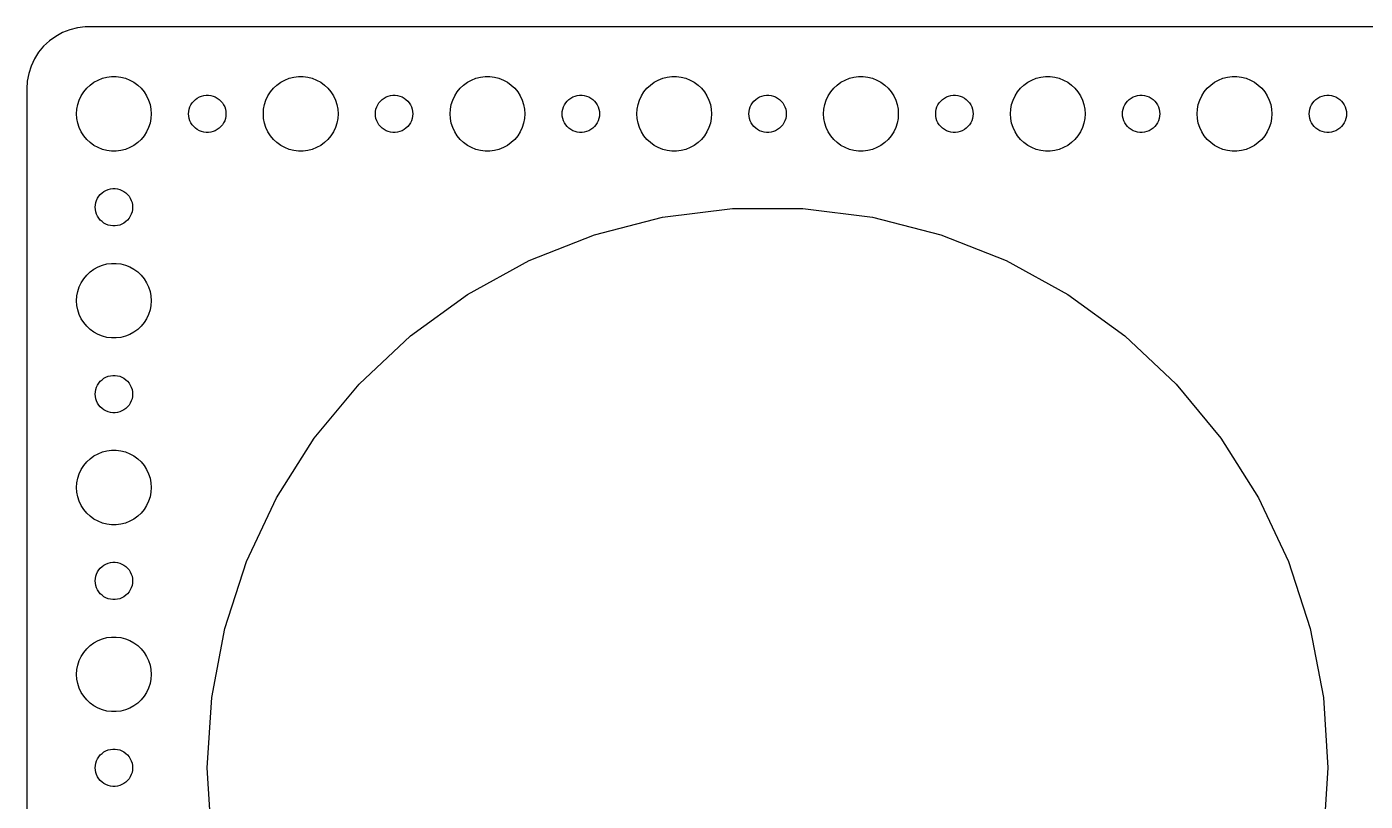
# Model space of a CAD drawing. Header units: metres. Extents: x -202 to 202, y -59 to 59.
# Drawn here: x -202 to -94.5, y -2.7 to 59.5 of the extents above; entities that cross this region are included whole.
import ezdxf

# ---------------------------------------------------------------- set-up
doc = ezdxf.new("R2010")
doc.units = ezdxf.units.M

msp = doc.modelspace()

# ---------------------------------------------------------------- linework, layer by layer
for p, q in [((-198.545, 59.2553), (-199.129, 59.0241)), ((-197.937, 59.4114), (-198.545, 59.2553)), ((-197.314, 59.4901), (-197.937, 59.4114)), ((197.314, 59.4901), (-197.314, 59.4901)), ((-200.187, 58.3526), (-200.645, 57.9227)), ((-199.679, 58.7216), (-200.187, 58.3526)), ((-199.129, 59.0241), (-199.679, 58.7216)), ((-201.045, 57.4389), (-201.382, 56.9088)), ((-200.645, 57.9227), (-201.045, 57.4389)), ((-201.649, 56.3406), (-201.843, 55.7434)), ((-201.382, 56.9088), (-201.649, 56.3406)), ((-201.961, 55.1267), (-202, 54.5)), ((-201.843, 55.7434), (-201.961, 55.1267)), ((-196.912, 54.8115), (-196.607, 55.033)), ((-196.607, 55.033), (-196.277, 55.2145)), ((-196.277, 55.2145), (-195.927, 55.3532)), ((-195.927, 55.3532), (-195.562, 55.4469)), ((-195.562, 55.4469), (-195.188, 55.4941)), ((-195.188, 55.4941), (-194.812, 55.4941)), ((-194.812, 55.4941), (-194.438, 55.4469)), ((-194.438, 55.4469), (-194.073, 55.3532)), ((-194.073, 55.3532), (-193.723, 55.2145)), ((-193.723, 55.2145), (-193.393, 55.033)), ((-193.393, 55.033), (-193.088, 54.8115)), ((-181.912, 54.8115), (-181.607, 55.033)), ((-181.607, 55.033), (-181.277, 55.2145)), ((-181.277, 55.2145), (-180.927, 55.3532)), ((-180.927, 55.3532), (-180.562, 55.4469)), ((-180.562, 55.4469), (-180.188, 55.4941)), ((-180.188, 55.4941), (-179.812, 55.4941)), ((-179.812, 55.4941), (-179.438, 55.4469)), ((-179.438, 55.4469), (-179.073, 55.3532)), ((-179.073, 55.3532), (-178.723, 55.2145)), ((-178.723, 55.2145), (-178.393, 55.033)), ((-178.393, 55.033), (-178.088, 54.8115)), ((-166.912, 54.8115), (-166.607, 55.033)), ((-166.607, 55.033), (-166.277, 55.2145)), ((-166.277, 55.2145), (-165.927, 55.3532)), ((-165.927, 55.3532), (-165.562, 55.4469)), ((-165.562, 55.4469), (-165.188, 55.4941)), ((-165.188, 55.4941), (-164.812, 55.4941)), ((-164.812, 55.4941), (-164.438, 55.4469)), ((-164.438, 55.4469), (-164.073, 55.3532)), ((-164.073, 55.3532), (-163.723, 55.2145)), ((-163.723, 55.2145), (-163.393, 55.033)), ((-163.393, 55.033), (-163.088, 54.8115)), ((-151.912, 54.8115), (-151.607, 55.033)), ((-151.607, 55.033), (-151.277, 55.2145)), ((-151.277, 55.2145), (-150.927, 55.3532)), ((-150.927, 55.3532), (-150.562, 55.4469)), ((-150.562, 55.4469), (-150.188, 55.4941)), ((-150.188, 55.4941), (-149.812, 55.4941)), ((-149.812, 55.4941), (-149.438, 55.4469)), ((-149.438, 55.4469), (-149.073, 55.3532)), ((-149.073, 55.3532), (-148.723, 55.2145)), ((-148.723, 55.2145), (-148.393, 55.033)), ((-148.393, 55.033), (-148.088, 54.8115)), ((-136.912, 54.8115), (-136.607, 55.033)), ((-136.607, 55.033), (-136.277, 55.2145)), ((-136.277, 55.2145), (-135.927, 55.3532)), ((-135.927, 55.3532), (-135.562, 55.4469)), ((-135.562, 55.4469), (-135.188, 55.4941)), ((-135.188, 55.4941), (-134.812, 55.4941)), ((-134.812, 55.4941), (-134.438, 55.4469)), ((-134.438, 55.4469), (-134.073, 55.3532)), ((-134.073, 55.3532), (-133.723, 55.2145)), ((-133.723, 55.2145), (-133.393, 55.033)), ((-133.393, 55.033), (-133.088, 54.8115)), ((-121.912, 54.8115), (-121.607, 55.033)), ((-121.607, 55.033), (-121.277, 55.2145)), ((-121.277, 55.2145), (-120.927, 55.3532)), ((-120.927, 55.3532), (-120.562, 55.4469)), ((-120.562, 55.4469), (-120.188, 55.4941)), ((-120.188, 55.4941), (-119.812, 55.4941)), ((-119.812, 55.4941), (-119.438, 55.4469)), ((-119.438, 55.4469), (-119.073, 55.3532)), ((-119.073, 55.3532), (-118.723, 55.2145)), ((-118.723, 55.2145), (-118.393, 55.033)), ((-118.393, 55.033), (-118.088, 54.8115)), ((-106.912, 54.8115), (-106.607, 55.033)), ((-106.607, 55.033), (-106.277, 55.2145)), ((-106.277, 55.2145), (-105.927, 55.3532)), ((-105.927, 55.3532), (-105.562, 55.4469)), ((-105.562, 55.4469), (-105.188, 55.4941)), ((-105.188, 55.4941), (-104.812, 55.4941)), ((-104.812, 55.4941), (-104.438, 55.4469)), ((-104.438, 55.4469), (-104.073, 55.3532)), ((-104.073, 55.3532), (-103.723, 55.2145)), ((-103.723, 55.2145), (-103.393, 55.033)), ((-103.393, 55.033), (-103.088, 54.8115)), ((-202, 54.5), (-202, -54.5)), ((-197.789, 53.6044), (-197.629, 53.9453)), ((-197.629, 53.9453), (-197.427, 54.2634)), ((-197.427, 54.2634), (-197.187, 54.5536)), ((-197.187, 54.5536), (-196.912, 54.8115)), ((-193.088, 54.8115), (-192.813, 54.5536)), ((-192.813, 54.5536), (-192.573, 54.2634)), ((-192.573, 54.2634), (-192.371, 53.9453)), ((-192.371, 53.9453), (-192.211, 53.6044)), ((-188.456, 53.6558), (-188.304, 53.7665)), ((-188.304, 53.7665), (-188.139, 53.8572)), ((-188.139, 53.8572), (-187.964, 53.9266)), ((-187.964, 53.9266), (-187.781, 53.9734)), ((-187.781, 53.9734), (-187.594, 53.997)), ((-187.594, 53.997), (-187.406, 53.997)), ((-187.406, 53.997), (-187.219, 53.9734)), ((-187.219, 53.9734), (-187.036, 53.9266)), ((-187.036, 53.9266), (-186.861, 53.8572)), ((-186.861, 53.8572), (-186.696, 53.7665)), ((-186.696, 53.7665), (-186.544, 53.6558)), ((-182.789, 53.6044), (-182.629, 53.9453)), ((-182.629, 53.9453), (-182.427, 54.2634)), ((-182.427, 54.2634), (-182.187, 54.5536)), ((-182.187, 54.5536), (-181.912, 54.8115)), ((-178.088, 54.8115), (-177.813, 54.5536)), ((-177.813, 54.5536), (-177.573, 54.2634)), ((-177.573, 54.2634), (-177.371, 53.9453)), ((-177.371, 53.9453), (-177.211, 53.6044)), ((-173.456, 53.6558), (-173.304, 53.7665)), ((-173.304, 53.7665), (-173.139, 53.8572)), ((-173.139, 53.8572), (-172.964, 53.9266)), ((-172.964, 53.9266), (-172.781, 53.9734)), ((-172.781, 53.9734), (-172.594, 53.997)), ((-172.594, 53.997), (-172.406, 53.997)), ((-172.406, 53.997), (-172.219, 53.9734)), ((-172.219, 53.9734), (-172.036, 53.9266)), ((-172.036, 53.9266), (-171.861, 53.8572)), ((-171.861, 53.8572), (-171.696, 53.7665)), ((-171.696, 53.7665), (-171.544, 53.6558)), ((-167.789, 53.6044), (-167.629, 53.9453)), ((-167.629, 53.9453), (-167.427, 54.2634)), ((-167.427, 54.2634), (-167.187, 54.5536)), ((-167.187, 54.5536), (-166.912, 54.8115)), ((-163.088, 54.8115), (-162.813, 54.5536)), ((-162.813, 54.5536), (-162.573, 54.2634)), ((-162.573, 54.2634), (-162.371, 53.9453)), ((-162.371, 53.9453), (-162.211, 53.6044)), ((-158.456, 53.6558), (-158.304, 53.7665)), ((-158.304, 53.7665), (-158.139, 53.8572)), ((-158.139, 53.8572), (-157.964, 53.9266)), ((-157.964, 53.9266), (-157.781, 53.9734)), ((-157.781, 53.9734), (-157.594, 53.997)), ((-157.594, 53.997), (-157.406, 53.997)), ((-157.406, 53.997), (-157.219, 53.9734)), ((-157.219, 53.9734), (-157.036, 53.9266)), ((-157.036, 53.9266), (-156.861, 53.8572)), ((-156.861, 53.8572), (-156.696, 53.7665)), ((-156.696, 53.7665), (-156.544, 53.6558)), ((-152.789, 53.6044), (-152.629, 53.9453)), ((-152.629, 53.9453), (-152.427, 54.2634)), ((-152.427, 54.2634), (-152.187, 54.5536)), ((-152.187, 54.5536), (-151.912, 54.8115)), ((-148.088, 54.8115), (-147.813, 54.5536)), ((-147.813, 54.5536), (-147.573, 54.2634)), ((-147.573, 54.2634), (-147.371, 53.9453)), ((-147.371, 53.9453), (-147.211, 53.6044)), ((-143.456, 53.6558), (-143.304, 53.7665)), ((-143.304, 53.7665), (-143.139, 53.8572)), ((-143.139, 53.8572), (-142.964, 53.9266)), ((-142.964, 53.9266), (-142.781, 53.9734)), ((-142.781, 53.9734), (-142.594, 53.997)), ((-142.594, 53.997), (-142.406, 53.997)), ((-142.406, 53.997), (-142.219, 53.9734)), ((-142.219, 53.9734), (-142.036, 53.9266)), ((-142.036, 53.9266), (-141.861, 53.8572)), ((-141.861, 53.8572), (-141.696, 53.7665)), ((-141.696, 53.7665), (-141.544, 53.6558)), ((-137.789, 53.6044), (-137.629, 53.9453)), ((-137.629, 53.9453), (-137.427, 54.2634)), ((-137.427, 54.2634), (-137.187, 54.5536)), ((-137.187, 54.5536), (-136.912, 54.8115)), ((-133.088, 54.8115), (-132.813, 54.5536)), ((-132.813, 54.5536), (-132.573, 54.2634)), ((-132.573, 54.2634), (-132.371, 53.9453)), ((-132.371, 53.9453), (-132.211, 53.6044)), ((-128.456, 53.6558), (-128.304, 53.7665)), ((-128.304, 53.7665), (-128.139, 53.8572)), ((-128.139, 53.8572), (-127.964, 53.9266)), ((-127.964, 53.9266), (-127.781, 53.9734)), ((-127.781, 53.9734), (-127.594, 53.997)), ((-127.594, 53.997), (-127.406, 53.997)), ((-127.406, 53.997), (-127.219, 53.9734)), ((-127.219, 53.9734), (-127.036, 53.9266)), ((-127.036, 53.9266), (-126.861, 53.8572)), ((-126.861, 53.8572), (-126.696, 53.7665)), ((-126.696, 53.7665), (-126.544, 53.6558)), ((-122.789, 53.6044), (-122.629, 53.9453)), ((-122.629, 53.9453), (-122.427, 54.2634)), ((-122.427, 54.2634), (-122.187, 54.5536)), ((-122.187, 54.5536), (-121.912, 54.8115)), ((-118.088, 54.8115), (-117.813, 54.5536)), ((-117.813, 54.5536), (-117.573, 54.2634)), ((-117.573, 54.2634), (-117.371, 53.9453)), ((-117.371, 53.9453), (-117.211, 53.6044)), ((-113.456, 53.6558), (-113.304, 53.7665)), ((-113.304, 53.7665), (-113.139, 53.8572)), ((-113.139, 53.8572), (-112.964, 53.9266)), ((-112.964, 53.9266), (-112.781, 53.9734)), ((-112.781, 53.9734), (-112.594, 53.997)), ((-112.594, 53.997), (-112.406, 53.997)), ((-112.406, 53.997), (-112.219, 53.9734)), ((-112.219, 53.9734), (-112.036, 53.9266)), ((-112.036, 53.9266), (-111.861, 53.8572)), ((-111.861, 53.8572), (-111.696, 53.7665)), ((-111.696, 53.7665), (-111.544, 53.6558)), ((-107.789, 53.6044), (-107.629, 53.9453)), ((-107.629, 53.9453), (-107.427, 54.2634)), ((-107.427, 54.2634), (-107.187, 54.5536)), ((-107.187, 54.5536), (-106.912, 54.8115)), ((-103.088, 54.8115), (-102.813, 54.5536)), ((-102.813, 54.5536), (-102.573, 54.2634)), ((-102.573, 54.2634), (-102.371, 53.9453)), ((-102.371, 53.9453), (-102.211, 53.6044)), ((-98.4561, 53.6558), (-98.3037, 53.7665)), ((-98.3037, 53.7665), (-98.1387, 53.8572)), ((-98.1387, 53.8572), (-97.9635, 53.9266)), ((-97.9635, 53.9266), (-97.7811, 53.9734)), ((-97.7811, 53.9734), (-97.5942, 53.997)), ((-97.5942, 53.997), (-97.4058, 53.997)), ((-97.4058, 53.997), (-97.2189, 53.9734)), ((-97.2189, 53.9734), (-97.0365, 53.9266)), ((-97.0365, 53.9266), (-96.8613, 53.8572)), ((-96.8613, 53.8572), (-96.6963, 53.7665)), ((-96.6963, 53.7665), (-96.5439, 53.6558)), ((-198, 52.5), (-197.976, 52.876)), ((-197.976, 52.876), (-197.906, 53.2461)), ((-197.906, 53.2461), (-197.789, 53.6044)), ((-192.211, 53.6044), (-192.094, 53.2461)), ((-192.094, 53.2461), (-192.024, 52.876)), ((-192.024, 52.876), (-192, 52.5)), ((-189, 52.5), (-188.988, 52.688)), ((-188.988, 52.688), (-188.953, 52.873)), ((-188.953, 52.873), (-188.895, 53.0522)), ((-188.895, 53.0522), (-188.814, 53.2226)), ((-188.814, 53.2226), (-188.714, 53.3817)), ((-188.714, 53.3817), (-188.593, 53.5268)), ((-188.593, 53.5268), (-188.456, 53.6558)), ((-186.544, 53.6558), (-186.407, 53.5268)), ((-186.407, 53.5268), (-186.286, 53.3817)), ((-186.286, 53.3817), (-186.186, 53.2226)), ((-186.186, 53.2226), (-186.105, 53.0522)), ((-186.105, 53.0522), (-186.047, 52.873)), ((-186.047, 52.873), (-186.012, 52.688)), ((-186.012, 52.688), (-186, 52.5)), ((-183, 52.5), (-182.976, 52.876)), ((-182.976, 52.876), (-182.906, 53.2461)), ((-182.906, 53.2461), (-182.789, 53.6044)), ((-177.211, 53.6044), (-177.094, 53.2461)), ((-177.094, 53.2461), (-177.024, 52.876)), ((-177.024, 52.876), (-177, 52.5)), ((-174, 52.5), (-173.988, 52.688)), ((-173.988, 52.688), (-173.953, 52.873)), ((-173.953, 52.873), (-173.895, 53.0522)), ((-173.895, 53.0522), (-173.814, 53.2226)), ((-173.814, 53.2226), (-173.714, 53.3817)), ((-173.714, 53.3817), (-173.593, 53.5268)), ((-173.593, 53.5268), (-173.456, 53.6558)), ((-171.544, 53.6558), (-171.407, 53.5268)), ((-171.407, 53.5268), (-171.286, 53.3817)), ((-171.286, 53.3817), (-171.186, 53.2226)), ((-171.186, 53.2226), (-171.105, 53.0522)), ((-171.105, 53.0522), (-171.047, 52.873)), ((-171.047, 52.873), (-171.012, 52.688)), ((-171.012, 52.688), (-171, 52.5)), ((-168, 52.5), (-167.976, 52.876)), ((-167.976, 52.876), (-167.906, 53.2461)), ((-167.906, 53.2461), (-167.789, 53.6044)), ((-162.211, 53.6044), (-162.094, 53.2461)), ((-162.094, 53.2461), (-162.024, 52.876)), ((-162.024, 52.876), (-162, 52.5)), ((-159, 52.5), (-158.988, 52.688)), ((-158.988, 52.688), (-158.953, 52.873)), ((-158.953, 52.873), (-158.895, 53.0522)), ((-158.895, 53.0522), (-158.814, 53.2226)), ((-158.814, 53.2226), (-158.714, 53.3817)), ((-158.714, 53.3817), (-158.593, 53.5268)), ((-158.593, 53.5268), (-158.456, 53.6558)), ((-156.544, 53.6558), (-156.407, 53.5268)), ((-156.407, 53.5268), (-156.286, 53.3817)), ((-156.286, 53.3817), (-156.186, 53.2226)), ((-156.186, 53.2226), (-156.105, 53.0522)), ((-156.105, 53.0522), (-156.047, 52.873)), ((-156.047, 52.873), (-156.012, 52.688)), ((-156.012, 52.688), (-156, 52.5)), ((-153, 52.5), (-152.976, 52.876)), ((-152.976, 52.876), (-152.906, 53.2461)), ((-152.906, 53.2461), (-152.789, 53.6044)), ((-147.211, 53.6044), (-147.094, 53.2461)), ((-147.094, 53.2461), (-147.024, 52.876)), ((-147.024, 52.876), (-147, 52.5)), ((-144, 52.5), (-143.988, 52.688)), ((-143.988, 52.688), (-143.953, 52.873)), ((-143.953, 52.873), (-143.895, 53.0522)), ((-143.895, 53.0522), (-143.814, 53.2226)), ((-143.814, 53.2226), (-143.714, 53.3817)), ((-143.714, 53.3817), (-143.593, 53.5268)), ((-143.593, 53.5268), (-143.456, 53.6558)), ((-141.544, 53.6558), (-141.407, 53.5268)), ((-141.407, 53.5268), (-141.286, 53.3817)), ((-141.286, 53.3817), (-141.186, 53.2226)), ((-141.186, 53.2226), (-141.105, 53.0522)), ((-141.105, 53.0522), (-141.047, 52.873)), ((-141.047, 52.873), (-141.012, 52.688)), ((-141.012, 52.688), (-141, 52.5)), ((-138, 52.5), (-137.976, 52.876)), ((-137.976, 52.876), (-137.906, 53.2461)), ((-137.906, 53.2461), (-137.789, 53.6044)), ((-132.211, 53.6044), (-132.094, 53.2461)), ((-132.094, 53.2461), (-132.024, 52.876)), ((-132.024, 52.876), (-132, 52.5)), ((-129, 52.5), (-128.988, 52.688)), ((-128.988, 52.688), (-128.953, 52.873)), ((-128.953, 52.873), (-128.895, 53.0522)), ((-128.895, 53.0522), (-128.814, 53.2226)), ((-128.814, 53.2226), (-128.714, 53.3817)), ((-128.714, 53.3817), (-128.593, 53.5268)), ((-128.593, 53.5268), (-128.456, 53.6558)), ((-126.544, 53.6558), (-126.407, 53.5268)), ((-126.407, 53.5268), (-126.286, 53.3817)), ((-126.286, 53.3817), (-126.186, 53.2226)), ((-126.186, 53.2226), (-126.105, 53.0522)), ((-126.105, 53.0522), (-126.047, 52.873)), ((-126.047, 52.873), (-126.012, 52.688)), ((-126.012, 52.688), (-126, 52.5)), ((-123, 52.5), (-122.976, 52.876)), ((-122.976, 52.876), (-122.906, 53.2461)), ((-122.906, 53.2461), (-122.789, 53.6044)), ((-117.211, 53.6044), (-117.094, 53.2461)), ((-117.094, 53.2461), (-117.024, 52.876)), ((-117.024, 52.876), (-117, 52.5)), ((-114, 52.5), (-113.988, 52.688)), ((-113.988, 52.688), (-113.953, 52.873)), ((-113.953, 52.873), (-113.895, 53.0522)), ((-113.895, 53.0522), (-113.814, 53.2226)), ((-113.814, 53.2226), (-113.714, 53.3817)), ((-113.714, 53.3817), (-113.593, 53.5268)), ((-113.593, 53.5268), (-113.456, 53.6558)), ((-111.544, 53.6558), (-111.407, 53.5268)), ((-111.407, 53.5268), (-111.286, 53.3817)), ((-111.286, 53.3817), (-111.186, 53.2226)), ((-111.186, 53.2226), (-111.105, 53.0522)), ((-111.105, 53.0522), (-111.047, 52.873)), ((-111.047, 52.873), (-111.012, 52.688)), ((-111.012, 52.688), (-111, 52.5)), ((-108, 52.5), (-107.976, 52.876)), ((-107.976, 52.876), (-107.906, 53.2461)), ((-107.906, 53.2461), (-107.789, 53.6044)), ((-102.211, 53.6044), (-102.094, 53.2461)), ((-102.094, 53.2461), (-102.024, 52.876)), ((-102.024, 52.876), (-102, 52.5)), ((-99, 52.5), (-98.9882, 52.688)), ((-98.9882, 52.688), (-98.9529, 52.873)), ((-98.9529, 52.873), (-98.8947, 53.0522)), ((-98.8947, 53.0522), (-98.8145, 53.2226)), ((-98.8145, 53.2226), (-98.7135, 53.3817)), ((-98.7135, 53.3817), (-98.5934, 53.5268)), ((-98.5934, 53.5268), (-98.4561, 53.6558)), ((-96.5439, 53.6558), (-96.4065, 53.5268)), ((-96.4065, 53.5268), (-96.2865, 53.3817)), ((-96.2865, 53.3817), (-96.1855, 53.2226)), ((-96.1855, 53.2226), (-96.1053, 53.0522)), ((-96.1053, 53.0522), (-96.0471, 52.873)), ((-96.0471, 52.873), (-96.0118, 52.688)), ((-96.0118, 52.688), (-96, 52.5)), ((-197.976, 52.124), (-198, 52.5)), ((-197.906, 51.7539), (-197.976, 52.124)), ((-197.789, 51.3956), (-197.906, 51.7539)), ((-192.094, 51.7539), (-192.211, 51.3956)), ((-192.024, 52.124), (-192.094, 51.7539)), ((-192, 52.5), (-192.024, 52.124)), ((-188.988, 52.312), (-189, 52.5)), ((-188.953, 52.127), (-188.988, 52.312)), ((-188.895, 51.9478), (-188.953, 52.127)), ((-188.814, 51.7774), (-188.895, 51.9478)), ((-188.714, 51.6183), (-188.814, 51.7774)), ((-188.593, 51.4732), (-188.714, 51.6183)), ((-186.286, 51.6183), (-186.407, 51.4732)), ((-186.186, 51.7774), (-186.286, 51.6183)), ((-186.105, 51.9478), (-186.186, 51.7774)), ((-186.047, 52.127), (-186.105, 51.9478)), ((-186.012, 52.312), (-186.047, 52.127)), ((-186, 52.5), (-186.012, 52.312)), ((-182.976, 52.124), (-183, 52.5)), ((-182.906, 51.7539), (-182.976, 52.124)), ((-182.789, 51.3956), (-182.906, 51.7539)), ((-177.094, 51.7539), (-177.211, 51.3956)), ((-177.024, 52.124), (-177.094, 51.7539)), ((-177, 52.5), (-177.024, 52.124)), ((-173.988, 52.312), (-174, 52.5)), ((-173.953, 52.127), (-173.988, 52.312)), ((-173.895, 51.9478), (-173.953, 52.127)), ((-173.814, 51.7774), (-173.895, 51.9478)), ((-173.714, 51.6183), (-173.814, 51.7774)), ((-173.593, 51.4732), (-173.714, 51.6183)), ((-171.286, 51.6183), (-171.407, 51.4732)), ((-171.186, 51.7774), (-171.286, 51.6183)), ((-171.105, 51.9478), (-171.186, 51.7774)), ((-171.047, 52.127), (-171.105, 51.9478)), ((-171.012, 52.312), (-171.047, 52.127)), ((-171, 52.5), (-171.012, 52.312)), ((-167.976, 52.124), (-168, 52.5)), ((-167.906, 51.7539), (-167.976, 52.124)), ((-167.789, 51.3956), (-167.906, 51.7539)), ((-162.094, 51.7539), (-162.211, 51.3956)), ((-162.024, 52.124), (-162.094, 51.7539)), ((-162, 52.5), (-162.024, 52.124)), ((-158.988, 52.312), (-159, 52.5)), ((-158.953, 52.127), (-158.988, 52.312)), ((-158.895, 51.9478), (-158.953, 52.127)), ((-158.814, 51.7774), (-158.895, 51.9478)), ((-158.714, 51.6183), (-158.814, 51.7774)), ((-158.593, 51.4732), (-158.714, 51.6183)), ((-156.286, 51.6183), (-156.407, 51.4732)), ((-156.186, 51.7774), (-156.286, 51.6183)), ((-156.105, 51.9478), (-156.186, 51.7774)), ((-156.047, 52.127), (-156.105, 51.9478)), ((-156.012, 52.312), (-156.047, 52.127)), ((-156, 52.5), (-156.012, 52.312)), ((-152.976, 52.124), (-153, 52.5)), ((-152.906, 51.7539), (-152.976, 52.124)), ((-152.789, 51.3956), (-152.906, 51.7539)), ((-147.094, 51.7539), (-147.211, 51.3956)), ((-147.024, 52.124), (-147.094, 51.7539)), ((-147, 52.5), (-147.024, 52.124)), ((-143.988, 52.312), (-144, 52.5)), ((-143.953, 52.127), (-143.988, 52.312)), ((-143.895, 51.9478), (-143.953, 52.127)), ((-143.814, 51.7774), (-143.895, 51.9478)), ((-143.714, 51.6183), (-143.814, 51.7774)), ((-143.593, 51.4732), (-143.714, 51.6183)), ((-141.286, 51.6183), (-141.407, 51.4732)), ((-141.186, 51.7774), (-141.286, 51.6183)), ((-141.105, 51.9478), (-141.186, 51.7774)), ((-141.047, 52.127), (-141.105, 51.9478)), ((-141.012, 52.312), (-141.047, 52.127)), ((-141, 52.5), (-141.012, 52.312)), ((-137.976, 52.124), (-138, 52.5)), ((-137.906, 51.7539), (-137.976, 52.124)), ((-137.789, 51.3956), (-137.906, 51.7539)), ((-132.094, 51.7539), (-132.211, 51.3956)), ((-132.024, 52.124), (-132.094, 51.7539)), ((-132, 52.5), (-132.024, 52.124)), ((-128.988, 52.312), (-129, 52.5)), ((-128.953, 52.127), (-128.988, 52.312)), ((-128.895, 51.9478), (-128.953, 52.127)), ((-128.814, 51.7774), (-128.895, 51.9478)), ((-128.714, 51.6183), (-128.814, 51.7774)), ((-128.593, 51.4732), (-128.714, 51.6183)), ((-126.286, 51.6183), (-126.407, 51.4732)), ((-126.186, 51.7774), (-126.286, 51.6183)), ((-126.105, 51.9478), (-126.186, 51.7774)), ((-126.047, 52.127), (-126.105, 51.9478)), ((-126.012, 52.312), (-126.047, 52.127)), ((-126, 52.5), (-126.012, 52.312)), ((-122.976, 52.124), (-123, 52.5)), ((-122.906, 51.7539), (-122.976, 52.124)), ((-122.789, 51.3956), (-122.906, 51.7539)), ((-117.094, 51.7539), (-117.211, 51.3956)), ((-117.024, 52.124), (-117.094, 51.7539)), ((-117, 52.5), (-117.024, 52.124)), ((-113.988, 52.312), (-114, 52.5)), ((-113.953, 52.127), (-113.988, 52.312)), ((-113.895, 51.9478), (-113.953, 52.127)), ((-113.814, 51.7774), (-113.895, 51.9478)), ((-113.714, 51.6183), (-113.814, 51.7774)), ((-113.593, 51.4732), (-113.714, 51.6183)), ((-111.286, 51.6183), (-111.407, 51.4732)), ((-111.186, 51.7774), (-111.286, 51.6183)), ((-111.105, 51.9478), (-111.186, 51.7774)), ((-111.047, 52.127), (-111.105, 51.9478)), ((-111.012, 52.312), (-111.047, 52.127)), ((-111, 52.5), (-111.012, 52.312)), ((-107.976, 52.124), (-108, 52.5)), ((-107.906, 51.7539), (-107.976, 52.124)), ((-107.789, 51.3956), (-107.906, 51.7539)), ((-102.094, 51.7539), (-102.211, 51.3956)), ((-102.024, 52.124), (-102.094, 51.7539)), ((-102, 52.5), (-102.024, 52.124)), ((-98.9882, 52.312), (-99, 52.5)), ((-98.9529, 52.127), (-98.9882, 52.312)), ((-98.8947, 51.9478), (-98.9529, 52.127)), ((-98.8145, 51.7774), (-98.8947, 51.9478)), ((-98.7135, 51.6183), (-98.8145, 51.7774)), ((-98.5934, 51.4732), (-98.7135, 51.6183)), ((-96.2865, 51.6183), (-96.4065, 51.4732)), ((-96.1855, 51.7774), (-96.2865, 51.6183)), ((-96.1053, 51.9478), (-96.1855, 51.7774)), ((-96.0471, 52.127), (-96.1053, 51.9478)), ((-96.0118, 52.312), (-96.0471, 52.127)), ((-96, 52.5), (-96.0118, 52.312)), ((-197.629, 51.0547), (-197.789, 51.3956)), ((-197.427, 50.7366), (-197.629, 51.0547)), ((-197.187, 50.4464), (-197.427, 50.7366)), ((-192.573, 50.7366), (-192.813, 50.4464)), ((-192.371, 51.0547), (-192.573, 50.7366)), ((-192.211, 51.3956), (-192.371, 51.0547)), ((-188.456, 51.3442), (-188.593, 51.4732)), ((-188.304, 51.2335), (-188.456, 51.3442)), ((-188.139, 51.1428), (-188.304, 51.2335)), ((-187.964, 51.0734), (-188.139, 51.1428)), ((-187.781, 51.0266), (-187.964, 51.0734)), ((-187.594, 51.003), (-187.781, 51.0266)), ((-187.406, 51.003), (-187.594, 51.003)), ((-187.219, 51.0266), (-187.406, 51.003)), ((-187.036, 51.0734), (-187.219, 51.0266)), ((-186.861, 51.1428), (-187.036, 51.0734)), ((-186.696, 51.2335), (-186.861, 51.1428)), ((-186.544, 51.3442), (-186.696, 51.2335)), ((-186.407, 51.4732), (-186.544, 51.3442)), ((-182.629, 51.0547), (-182.789, 51.3956)), ((-182.427, 50.7366), (-182.629, 51.0547)), ((-182.187, 50.4464), (-182.427, 50.7366)), ((-177.573, 50.7366), (-177.813, 50.4464)), ((-177.371, 51.0547), (-177.573, 50.7366)), ((-177.211, 51.3956), (-177.371, 51.0547)), ((-173.456, 51.3442), (-173.593, 51.4732)), ((-173.304, 51.2335), (-173.456, 51.3442)), ((-173.139, 51.1428), (-173.304, 51.2335)), ((-172.964, 51.0734), (-173.139, 51.1428)), ((-172.781, 51.0266), (-172.964, 51.0734)), ((-172.594, 51.003), (-172.781, 51.0266)), ((-172.406, 51.003), (-172.594, 51.003)), ((-172.219, 51.0266), (-172.406, 51.003)), ((-172.036, 51.0734), (-172.219, 51.0266)), ((-171.861, 51.1428), (-172.036, 51.0734)), ((-171.696, 51.2335), (-171.861, 51.1428)), ((-171.544, 51.3442), (-171.696, 51.2335)), ((-171.407, 51.4732), (-171.544, 51.3442)), ((-167.629, 51.0547), (-167.789, 51.3956)), ((-167.427, 50.7366), (-167.629, 51.0547)), ((-167.187, 50.4464), (-167.427, 50.7366)), ((-162.573, 50.7366), (-162.813, 50.4464)), ((-162.371, 51.0547), (-162.573, 50.7366)), ((-162.211, 51.3956), (-162.371, 51.0547)), ((-158.456, 51.3442), (-158.593, 51.4732)), ((-158.304, 51.2335), (-158.456, 51.3442)), ((-158.139, 51.1428), (-158.304, 51.2335)), ((-157.964, 51.0734), (-158.139, 51.1428)), ((-157.781, 51.0266), (-157.964, 51.0734)), ((-157.594, 51.003), (-157.781, 51.0266)), ((-157.406, 51.003), (-157.594, 51.003)), ((-157.219, 51.0266), (-157.406, 51.003)), ((-157.036, 51.0734), (-157.219, 51.0266)), ((-156.861, 51.1428), (-157.036, 51.0734)), ((-156.696, 51.2335), (-156.861, 51.1428)), ((-156.544, 51.3442), (-156.696, 51.2335)), ((-156.407, 51.4732), (-156.544, 51.3442)), ((-152.629, 51.0547), (-152.789, 51.3956)), ((-152.427, 50.7366), (-152.629, 51.0547)), ((-152.187, 50.4464), (-152.427, 50.7366)), ((-147.573, 50.7366), (-147.813, 50.4464)), ((-147.371, 51.0547), (-147.573, 50.7366)), ((-147.211, 51.3956), (-147.371, 51.0547)), ((-143.456, 51.3442), (-143.593, 51.4732)), ((-143.304, 51.2335), (-143.456, 51.3442)), ((-143.139, 51.1428), (-143.304, 51.2335)), ((-142.964, 51.0734), (-143.139, 51.1428)), ((-142.781, 51.0266), (-142.964, 51.0734)), ((-142.594, 51.003), (-142.781, 51.0266)), ((-142.406, 51.003), (-142.594, 51.003)), ((-142.219, 51.0266), (-142.406, 51.003)), ((-142.036, 51.0734), (-142.219, 51.0266)), ((-141.861, 51.1428), (-142.036, 51.0734)), ((-141.696, 51.2335), (-141.861, 51.1428)), ((-141.544, 51.3442), (-141.696, 51.2335)), ((-141.407, 51.4732), (-141.544, 51.3442)), ((-137.629, 51.0547), (-137.789, 51.3956)), ((-137.427, 50.7366), (-137.629, 51.0547)), ((-137.187, 50.4464), (-137.427, 50.7366)), ((-132.573, 50.7366), (-132.813, 50.4464)), ((-132.371, 51.0547), (-132.573, 50.7366)), ((-132.211, 51.3956), (-132.371, 51.0547)), ((-128.456, 51.3442), (-128.593, 51.4732)), ((-128.304, 51.2335), (-128.456, 51.3442)), ((-128.139, 51.1428), (-128.304, 51.2335)), ((-127.964, 51.0734), (-128.139, 51.1428)), ((-127.781, 51.0266), (-127.964, 51.0734)), ((-127.594, 51.003), (-127.781, 51.0266)), ((-127.406, 51.003), (-127.594, 51.003)), ((-127.219, 51.0266), (-127.406, 51.003)), ((-127.036, 51.0734), (-127.219, 51.0266)), ((-126.861, 51.1428), (-127.036, 51.0734)), ((-126.696, 51.2335), (-126.861, 51.1428)), ((-126.544, 51.3442), (-126.696, 51.2335)), ((-126.407, 51.4732), (-126.544, 51.3442)), ((-122.629, 51.0547), (-122.789, 51.3956)), ((-122.427, 50.7366), (-122.629, 51.0547)), ((-122.187, 50.4464), (-122.427, 50.7366)), ((-117.573, 50.7366), (-117.813, 50.4464)), ((-117.371, 51.0547), (-117.573, 50.7366)), ((-117.211, 51.3956), (-117.371, 51.0547)), ((-113.456, 51.3442), (-113.593, 51.4732)), ((-113.304, 51.2335), (-113.456, 51.3442)), ((-113.139, 51.1428), (-113.304, 51.2335)), ((-112.964, 51.0734), (-113.139, 51.1428)), ((-112.781, 51.0266), (-112.964, 51.0734)), ((-112.594, 51.003), (-112.781, 51.0266)), ((-112.406, 51.003), (-112.594, 51.003)), ((-112.219, 51.0266), (-112.406, 51.003)), ((-112.036, 51.0734), (-112.219, 51.0266)), ((-111.861, 51.1428), (-112.036, 51.0734)), ((-111.696, 51.2335), (-111.861, 51.1428)), ((-111.544, 51.3442), (-111.696, 51.2335)), ((-111.407, 51.4732), (-111.544, 51.3442)), ((-107.629, 51.0547), (-107.789, 51.3956)), ((-107.427, 50.7366), (-107.629, 51.0547)), ((-107.187, 50.4464), (-107.427, 50.7366)), ((-102.573, 50.7366), (-102.813, 50.4464)), ((-102.371, 51.0547), (-102.573, 50.7366)), ((-102.211, 51.3956), (-102.371, 51.0547)), ((-98.4561, 51.3442), (-98.5934, 51.4732)), ((-98.3037, 51.2335), (-98.4561, 51.3442)), ((-98.1387, 51.1428), (-98.3037, 51.2335)), ((-97.9635, 51.0734), (-98.1387, 51.1428)), ((-97.7811, 51.0266), (-97.9635, 51.0734)), ((-97.5942, 51.003), (-97.7811, 51.0266)), ((-97.4058, 51.003), (-97.5942, 51.003)), ((-97.2189, 51.0266), (-97.4058, 51.003)), ((-97.0365, 51.0734), (-97.2189, 51.0266)), ((-96.8613, 51.1428), (-97.0365, 51.0734)), ((-96.6963, 51.2335), (-96.8613, 51.1428)), ((-96.5439, 51.3442), (-96.6963, 51.2335)), ((-96.4065, 51.4732), (-96.5439, 51.3442)), ((-196.912, 50.1885), (-197.187, 50.4464)), ((-196.607, 49.967), (-196.912, 50.1885)), ((-196.277, 49.7855), (-196.607, 49.967)), ((-195.927, 49.6468), (-196.277, 49.7855)), ((-195.562, 49.5531), (-195.927, 49.6468)), ((-195.188, 49.5059), (-195.562, 49.5531)), ((-194.812, 49.5059), (-195.188, 49.5059)), ((-194.438, 49.5531), (-194.812, 49.5059)), ((-194.073, 49.6468), (-194.438, 49.5531)), ((-193.723, 49.7855), (-194.073, 49.6468)), ((-193.393, 49.967), (-193.723, 49.7855)), ((-193.088, 50.1885), (-193.393, 49.967)), ((-192.813, 50.4464), (-193.088, 50.1885)), ((-181.912, 50.1885), (-182.187, 50.4464)), ((-181.607, 49.967), (-181.912, 50.1885)), ((-181.277, 49.7855), (-181.607, 49.967)), ((-180.927, 49.6468), (-181.277, 49.7855)), ((-180.562, 49.5531), (-180.927, 49.6468)), ((-180.188, 49.5059), (-180.562, 49.5531)), ((-179.812, 49.5059), (-180.188, 49.5059)), ((-179.438, 49.5531), (-179.812, 49.5059)), ((-179.073, 49.6468), (-179.438, 49.5531)), ((-178.723, 49.7855), (-179.073, 49.6468)), ((-178.393, 49.967), (-178.723, 49.7855)), ((-178.088, 50.1885), (-178.393, 49.967)), ((-177.813, 50.4464), (-178.088, 50.1885)), ((-166.912, 50.1885), (-167.187, 50.4464)), ((-166.607, 49.967), (-166.912, 50.1885)), ((-166.277, 49.7855), (-166.607, 49.967)), ((-165.927, 49.6468), (-166.277, 49.7855)), ((-165.562, 49.5531), (-165.927, 49.6468)), ((-165.188, 49.5059), (-165.562, 49.5531)), ((-164.812, 49.5059), (-165.188, 49.5059)), ((-164.438, 49.5531), (-164.812, 49.5059)), ((-164.073, 49.6468), (-164.438, 49.5531)), ((-163.723, 49.7855), (-164.073, 49.6468)), ((-163.393, 49.967), (-163.723, 49.7855)), ((-163.088, 50.1885), (-163.393, 49.967)), ((-162.813, 50.4464), (-163.088, 50.1885)), ((-151.912, 50.1885), (-152.187, 50.4464)), ((-151.607, 49.967), (-151.912, 50.1885)), ((-151.277, 49.7855), (-151.607, 49.967)), ((-150.927, 49.6468), (-151.277, 49.7855)), ((-150.562, 49.5531), (-150.927, 49.6468)), ((-150.188, 49.5059), (-150.562, 49.5531)), ((-149.812, 49.5059), (-150.188, 49.5059)), ((-149.438, 49.5531), (-149.812, 49.5059)), ((-149.073, 49.6468), (-149.438, 49.5531)), ((-148.723, 49.7855), (-149.073, 49.6468)), ((-148.393, 49.967), (-148.723, 49.7855)), ((-148.088, 50.1885), (-148.393, 49.967)), ((-147.813, 50.4464), (-148.088, 50.1885)), ((-136.912, 50.1885), (-137.187, 50.4464)), ((-136.607, 49.967), (-136.912, 50.1885)), ((-136.277, 49.7855), (-136.607, 49.967)), ((-135.927, 49.6468), (-136.277, 49.7855)), ((-135.562, 49.5531), (-135.927, 49.6468)), ((-135.188, 49.5059), (-135.562, 49.5531)), ((-134.812, 49.5059), (-135.188, 49.5059)), ((-134.438, 49.5531), (-134.812, 49.5059)), ((-134.073, 49.6468), (-134.438, 49.5531)), ((-133.723, 49.7855), (-134.073, 49.6468)), ((-133.393, 49.967), (-133.723, 49.7855)), ((-133.088, 50.1885), (-133.393, 49.967)), ((-132.813, 50.4464), (-133.088, 50.1885)), ((-121.912, 50.1885), (-122.187, 50.4464)), ((-121.607, 49.967), (-121.912, 50.1885)), ((-121.277, 49.7855), (-121.607, 49.967)), ((-120.927, 49.6468), (-121.277, 49.7855)), ((-120.562, 49.5531), (-120.927, 49.6468)), ((-120.188, 49.5059), (-120.562, 49.5531)), ((-119.812, 49.5059), (-120.188, 49.5059)), ((-119.438, 49.5531), (-119.812, 49.5059)), ((-119.073, 49.6468), (-119.438, 49.5531)), ((-118.723, 49.7855), (-119.073, 49.6468)), ((-118.393, 49.967), (-118.723, 49.7855)), ((-118.088, 50.1885), (-118.393, 49.967)), ((-117.813, 50.4464), (-118.088, 50.1885)), ((-106.912, 50.1885), (-107.187, 50.4464)), ((-106.607, 49.967), (-106.912, 50.1885)), ((-106.277, 49.7855), (-106.607, 49.967)), ((-105.927, 49.6468), (-106.277, 49.7855)), ((-105.562, 49.5531), (-105.927, 49.6468)), ((-105.188, 49.5059), (-105.562, 49.5531)), ((-104.812, 49.5059), (-105.188, 49.5059)), ((-104.438, 49.5531), (-104.812, 49.5059)), ((-104.073, 49.6468), (-104.438, 49.5531)), ((-103.723, 49.7855), (-104.073, 49.6468)), ((-103.393, 49.967), (-103.723, 49.7855)), ((-103.088, 50.1885), (-103.393, 49.967)), ((-102.813, 50.4464), (-103.088, 50.1885)), ((-195.956, 46.1558), (-195.804, 46.2665)), ((-195.804, 46.2665), (-195.639, 46.3572)), ((-195.639, 46.3572), (-195.464, 46.4266)), ((-195.464, 46.4266), (-195.281, 46.4734)), ((-195.281, 46.4734), (-195.094, 46.497)), ((-195.094, 46.497), (-194.906, 46.497)), ((-194.906, 46.497), (-194.719, 46.4734)), ((-194.719, 46.4734), (-194.536, 46.4266)), ((-194.536, 46.4266), (-194.361, 46.3572)), ((-194.361, 46.3572), (-194.196, 46.2665)), ((-194.196, 46.2665), (-194.044, 46.1558)), ((-196.5, 45), (-196.488, 45.188)), ((-196.488, 45.188), (-196.453, 45.373)), ((-196.453, 45.373), (-196.395, 45.5522)), ((-196.395, 45.5522), (-196.314, 45.7226)), ((-196.314, 45.7226), (-196.214, 45.8817)), ((-196.214, 45.8817), (-196.093, 46.0268)), ((-196.093, 46.0268), (-195.956, 46.1558)), ((-194.044, 46.1558), (-193.907, 46.0268)), ((-193.907, 46.0268), (-193.786, 45.8817)), ((-193.786, 45.8817), (-193.686, 45.7226)), ((-193.686, 45.7226), (-193.605, 45.5522)), ((-193.605, 45.5522), (-193.547, 45.373)), ((-193.547, 45.373), (-193.512, 45.188)), ((-193.512, 45.188), (-193.5, 45)), ((-196.488, 44.812), (-196.5, 45)), ((-196.453, 44.627), (-196.488, 44.812)), ((-196.395, 44.4478), (-196.453, 44.627)), ((-196.314, 44.2774), (-196.395, 44.4478)), ((-196.214, 44.1183), (-196.314, 44.2774)), ((-196.093, 43.9732), (-196.214, 44.1183)), ((-193.786, 44.1183), (-193.907, 43.9732)), ((-193.686, 44.2774), (-193.786, 44.1183)), ((-193.605, 44.4478), (-193.686, 44.2774)), ((-193.547, 44.627), (-193.605, 44.4478)), ((-193.512, 44.812), (-193.547, 44.627)), ((-193.5, 45), (-193.512, 44.812)), ((-156.406, 42.7975), (-150.932, 44.2029)), ((-150.932, 44.2029), (-145.326, 44.9112)), ((-145.326, 44.9112), (-139.674, 44.9112)), ((-139.674, 44.9112), (-134.068, 44.2029)), ((-134.068, 44.2029), (-128.594, 42.7975)), ((-195.956, 43.8442), (-196.093, 43.9732)), ((-195.804, 43.7335), (-195.956, 43.8442)), ((-195.639, 43.6428), (-195.804, 43.7335)), ((-195.464, 43.5734), (-195.639, 43.6428)), ((-195.281, 43.5266), (-195.464, 43.5734)), ((-195.094, 43.503), (-195.281, 43.5266)), ((-194.906, 43.503), (-195.094, 43.503)), ((-194.719, 43.5266), (-194.906, 43.503)), ((-194.536, 43.5734), (-194.719, 43.5266)), ((-194.361, 43.6428), (-194.536, 43.5734)), ((-194.196, 43.7335), (-194.361, 43.6428)), ((-194.044, 43.8442), (-194.196, 43.7335)), ((-193.907, 43.9732), (-194.044, 43.8442)), ((-161.66, 40.7172), (-156.406, 42.7975)), ((-128.594, 42.7975), (-123.34, 40.7172)), ((-197.187, 39.5536), (-196.912, 39.8115)), ((-196.912, 39.8115), (-196.607, 40.033)), ((-196.607, 40.033), (-196.277, 40.2145)), ((-196.277, 40.2145), (-195.927, 40.3532)), ((-195.927, 40.3532), (-195.562, 40.4469)), ((-195.562, 40.4469), (-195.188, 40.4941)), ((-195.188, 40.4941), (-194.812, 40.4941)), ((-194.812, 40.4941), (-194.438, 40.4469)), ((-194.438, 40.4469), (-194.073, 40.3532)), ((-194.073, 40.3532), (-193.723, 40.2145)), ((-193.723, 40.2145), (-193.393, 40.033)), ((-193.393, 40.033), (-193.088, 39.8115)), ((-193.088, 39.8115), (-192.813, 39.5536)), ((-166.612, 37.9948), (-161.66, 40.7172)), ((-123.34, 40.7172), (-118.388, 37.9948)), ((-197.789, 38.6044), (-197.629, 38.9453)), ((-197.629, 38.9453), (-197.427, 39.2634)), ((-197.427, 39.2634), (-197.187, 39.5536)), ((-192.813, 39.5536), (-192.573, 39.2634)), ((-192.573, 39.2634), (-192.371, 38.9453)), ((-192.371, 38.9453), (-192.211, 38.6044)), ((-198, 37.5), (-197.976, 37.876)), ((-197.976, 37.876), (-197.906, 38.2461)), ((-197.906, 38.2461), (-197.789, 38.6044)), ((-192.211, 38.6044), (-192.094, 38.2461)), ((-192.094, 38.2461), (-192.024, 37.876)), ((-192.024, 37.876), (-192, 37.5)), ((-171.184, 34.6731), (-166.612, 37.9948)), ((-118.388, 37.9948), (-113.816, 34.6731)), ((-197.976, 37.124), (-198, 37.5)), ((-197.906, 36.7539), (-197.976, 37.124)), ((-197.789, 36.3956), (-197.906, 36.7539)), ((-192.094, 36.7539), (-192.211, 36.3956)), ((-192.024, 37.124), (-192.094, 36.7539)), ((-192, 37.5), (-192.024, 37.124)), ((-197.629, 36.0547), (-197.789, 36.3956)), ((-197.427, 35.7366), (-197.629, 36.0547)), ((-197.187, 35.4464), (-197.427, 35.7366)), ((-192.573, 35.7366), (-192.813, 35.4464)), ((-192.371, 36.0547), (-192.573, 35.7366)), ((-192.211, 36.3956), (-192.371, 36.0547)), ((-196.912, 35.1885), (-197.187, 35.4464)), ((-196.607, 34.967), (-196.912, 35.1885)), ((-196.277, 34.7855), (-196.607, 34.967)), ((-195.927, 34.6468), (-196.277, 34.7855)), ((-195.562, 34.5531), (-195.927, 34.6468)), ((-195.188, 34.5059), (-195.562, 34.5531)), ((-194.812, 34.5059), (-195.188, 34.5059)), ((-194.438, 34.5531), (-194.812, 34.5059)), ((-194.073, 34.6468), (-194.438, 34.5531)), ((-193.723, 34.7855), (-194.073, 34.6468)), ((-193.393, 34.967), (-193.723, 34.7855)), ((-193.088, 35.1885), (-193.393, 34.967)), ((-192.813, 35.4464), (-193.088, 35.1885)), ((-175.304, 30.8046), (-171.184, 34.6731)), ((-113.816, 34.6731), (-109.696, 30.8046)), ((-195.956, 31.1558), (-195.804, 31.2665)), ((-195.804, 31.2665), (-195.639, 31.3572)), ((-195.639, 31.3572), (-195.464, 31.4266)), ((-195.464, 31.4266), (-195.281, 31.4734)), ((-195.281, 31.4734), (-195.094, 31.497)), ((-195.094, 31.497), (-194.906, 31.497)), ((-194.906, 31.497), (-194.719, 31.4734)), ((-194.719, 31.4734), (-194.536, 31.4266)), ((-194.536, 31.4266), (-194.361, 31.3572)), ((-194.361, 31.3572), (-194.196, 31.2665)), ((-194.196, 31.2665), (-194.044, 31.1558)), ((-196.5, 30), (-196.488, 30.188)), ((-196.488, 30.188), (-196.453, 30.373)), ((-196.453, 30.373), (-196.395, 30.5522)), ((-196.395, 30.5522), (-196.314, 30.7226)), ((-196.314, 30.7226), (-196.214, 30.8817)), ((-196.214, 30.8817), (-196.093, 31.0268)), ((-196.093, 31.0268), (-195.956, 31.1558)), ((-194.044, 31.1558), (-193.907, 31.0268)), ((-193.907, 31.0268), (-193.786, 30.8817)), ((-193.786, 30.8817), (-193.686, 30.7226)), ((-193.686, 30.7226), (-193.605, 30.5522)), ((-193.605, 30.5522), (-193.547, 30.373)), ((-193.547, 30.373), (-193.512, 30.188)), ((-193.512, 30.188), (-193.5, 30)), ((-178.906, 26.4503), (-175.304, 30.8046)), ((-109.696, 30.8046), (-106.094, 26.4503)), ((-196.488, 29.812), (-196.5, 30)), ((-196.453, 29.627), (-196.488, 29.812)), ((-196.395, 29.4478), (-196.453, 29.627)), ((-196.314, 29.2774), (-196.395, 29.4478)), ((-196.214, 29.1183), (-196.314, 29.2774)), ((-196.093, 28.9732), (-196.214, 29.1183)), ((-193.786, 29.1183), (-193.907, 28.9732)), ((-193.686, 29.2774), (-193.786, 29.1183)), ((-193.605, 29.4478), (-193.686, 29.2774)), ((-193.547, 29.627), (-193.605, 29.4478)), ((-193.512, 29.812), (-193.547, 29.627)), ((-193.5, 30), (-193.512, 29.812)), ((-195.956, 28.8442), (-196.093, 28.9732)), ((-195.804, 28.7335), (-195.956, 28.8442)), ((-195.639, 28.6427), (-195.804, 28.7335)), ((-195.464, 28.5734), (-195.639, 28.6427)), ((-195.281, 28.5266), (-195.464, 28.5734)), ((-195.094, 28.503), (-195.281, 28.5266)), ((-194.906, 28.503), (-195.094, 28.503)), ((-194.719, 28.5266), (-194.906, 28.503)), ((-194.536, 28.5734), (-194.719, 28.5266)), ((-194.361, 28.6427), (-194.536, 28.5734)), ((-194.196, 28.7335), (-194.361, 28.6427)), ((-194.044, 28.8442), (-194.196, 28.7335)), ((-193.907, 28.9732), (-194.044, 28.8442)), ((-181.934, 21.6789), (-178.906, 26.4503)), ((-106.094, 26.4503), (-103.066, 21.6789)), ((-197.187, 24.5536), (-196.912, 24.8115)), ((-196.912, 24.8115), (-196.607, 25.033)), ((-196.607, 25.033), (-196.277, 25.2145)), ((-196.277, 25.2145), (-195.927, 25.3532)), ((-195.927, 25.3532), (-195.562, 25.4469)), ((-195.562, 25.4469), (-195.188, 25.4941)), ((-195.188, 25.4941), (-194.812, 25.4941)), ((-194.812, 25.4941), (-194.438, 25.4469)), ((-194.438, 25.4469), (-194.073, 25.3532)), ((-194.073, 25.3532), (-193.723, 25.2145)), ((-193.723, 25.2145), (-193.393, 25.033)), ((-193.393, 25.033), (-193.088, 24.8115)), ((-193.088, 24.8115), (-192.813, 24.5536)), ((-197.789, 23.6044), (-197.629, 23.9453)), ((-197.629, 23.9453), (-197.427, 24.2634)), ((-197.427, 24.2634), (-197.187, 24.5536)), ((-192.813, 24.5536), (-192.573, 24.2634)), ((-192.573, 24.2634), (-192.371, 23.9453)), ((-192.371, 23.9453), (-192.211, 23.6044)), ((-198, 22.5), (-197.976, 22.876)), ((-197.976, 22.876), (-197.906, 23.2461)), ((-197.906, 23.2461), (-197.789, 23.6044)), ((-192.211, 23.6044), (-192.094, 23.2461)), ((-192.094, 23.2461), (-192.024, 22.876)), ((-192.024, 22.876), (-192, 22.5)), ((-197.976, 22.124), (-198, 22.5)), ((-197.906, 21.7539), (-197.976, 22.124)), ((-197.789, 21.3956), (-197.906, 21.7539)), ((-192.094, 21.7539), (-192.211, 21.3956)), ((-192.024, 22.124), (-192.094, 21.7539)), ((-192, 22.5), (-192.024, 22.124)), ((-184.34, 16.5656), (-181.934, 21.6789)), ((-103.066, 21.6789), (-100.66, 16.5656)), ((-197.629, 21.0547), (-197.789, 21.3956)), ((-197.427, 20.7366), (-197.629, 21.0547)), ((-197.187, 20.4464), (-197.427, 20.7366)), ((-196.912, 20.1884), (-197.187, 20.4464)), ((-192.813, 20.4464), (-193.088, 20.1884)), ((-192.573, 20.7366), (-192.813, 20.4464)), ((-192.371, 21.0547), (-192.573, 20.7366)), ((-192.211, 21.3956), (-192.371, 21.0547)), ((-196.607, 19.967), (-196.912, 20.1884)), ((-196.277, 19.7855), (-196.607, 19.967)), ((-195.927, 19.6468), (-196.277, 19.7855)), ((-195.562, 19.5531), (-195.927, 19.6468)), ((-195.188, 19.5059), (-195.562, 19.5531)), ((-194.812, 19.5059), (-195.188, 19.5059)), ((-194.438, 19.5531), (-194.812, 19.5059)), ((-194.073, 19.6468), (-194.438, 19.5531)), ((-193.723, 19.7855), (-194.073, 19.6468)), ((-193.393, 19.967), (-193.723, 19.7855)), ((-193.088, 20.1884), (-193.393, 19.967)), ((-196.093, 16.0268), (-195.956, 16.1558)), ((-195.956, 16.1558), (-195.804, 16.2665)), ((-195.804, 16.2665), (-195.639, 16.3572)), ((-195.639, 16.3572), (-195.464, 16.4266)), ((-195.464, 16.4266), (-195.281, 16.4734)), ((-195.281, 16.4734), (-195.094, 16.497)), ((-195.094, 16.497), (-194.906, 16.497)), ((-194.906, 16.497), (-194.719, 16.4734)), ((-194.719, 16.4734), (-194.536, 16.4266)), ((-194.536, 16.4266), (-194.361, 16.3572)), ((-194.361, 16.3572), (-194.196, 16.2665)), ((-194.196, 16.2665), (-194.044, 16.1558)), ((-194.044, 16.1558), (-193.907, 16.0268)), ((-186.086, 11.191), (-184.34, 16.5656)), ((-100.66, 16.5656), (-98.9138, 11.191)), ((-196.5, 15), (-196.488, 15.188)), ((-196.488, 15.188), (-196.453, 15.373)), ((-196.453, 15.373), (-196.395, 15.5522)), ((-196.395, 15.5522), (-196.314, 15.7226)), ((-196.314, 15.7226), (-196.214, 15.8817)), ((-196.214, 15.8817), (-196.093, 16.0268)), ((-193.907, 16.0268), (-193.786, 15.8817)), ((-193.786, 15.8817), (-193.686, 15.7226)), ((-193.686, 15.7226), (-193.605, 15.5522)), ((-193.605, 15.5522), (-193.547, 15.373)), ((-193.547, 15.373), (-193.512, 15.188)), ((-193.512, 15.188), (-193.5, 15)), ((-196.488, 14.812), (-196.5, 15)), ((-196.453, 14.627), (-196.488, 14.812)), ((-196.395, 14.4478), (-196.453, 14.627)), ((-196.314, 14.2774), (-196.395, 14.4478)), ((-196.214, 14.1183), (-196.314, 14.2774)), ((-196.093, 13.9732), (-196.214, 14.1183)), ((-193.786, 14.1183), (-193.907, 13.9732)), ((-193.686, 14.2774), (-193.786, 14.1183)), ((-193.605, 14.4478), (-193.686, 14.2774)), ((-193.547, 14.627), (-193.605, 14.4478)), ((-193.512, 14.812), (-193.547, 14.627)), ((-193.5, 15), (-193.512, 14.812)), ((-195.956, 13.8442), (-196.093, 13.9732)), ((-195.804, 13.7335), (-195.956, 13.8442)), ((-195.639, 13.6427), (-195.804, 13.7335)), ((-195.464, 13.5734), (-195.639, 13.6427)), ((-195.281, 13.5266), (-195.464, 13.5734)), ((-195.094, 13.5029), (-195.281, 13.5266)), ((-194.906, 13.5029), (-195.094, 13.5029)), ((-194.719, 13.5266), (-194.906, 13.5029)), ((-194.536, 13.5734), (-194.719, 13.5266)), ((-194.361, 13.6427), (-194.536, 13.5734)), ((-194.196, 13.7335), (-194.361, 13.6427)), ((-194.044, 13.8442), (-194.196, 13.7335)), ((-193.907, 13.9732), (-194.044, 13.8442)), ((-187.145, 5.63998), (-186.086, 11.191)), ((-98.9138, 11.191), (-97.8548, 5.63998)), ((-197.187, 9.55363), (-196.912, 9.81154)), ((-196.912, 9.81154), (-196.607, 10.033)), ((-196.607, 10.033), (-196.277, 10.2145)), ((-196.277, 10.2145), (-195.927, 10.3532)), ((-195.927, 10.3532), (-195.562, 10.4469)), ((-195.562, 10.4469), (-195.188, 10.4941)), ((-195.188, 10.4941), (-194.812, 10.4941)), ((-194.812, 10.4941), (-194.438, 10.4469)), ((-194.438, 10.4469), (-194.073, 10.3532)), ((-194.073, 10.3532), (-193.723, 10.2145)), ((-193.723, 10.2145), (-193.393, 10.033)), ((-193.393, 10.033), (-193.088, 9.81154)), ((-193.088, 9.81154), (-192.813, 9.55363)), ((-197.906, 8.24606), (-197.789, 8.60437)), ((-197.789, 8.60437), (-197.629, 8.94525)), ((-197.629, 8.94525), (-197.427, 9.26335)), ((-197.427, 9.26335), (-197.187, 9.55363)), ((-192.813, 9.55363), (-192.573, 9.26335)), ((-192.573, 9.26335), (-192.371, 8.94525)), ((-192.371, 8.94525), (-192.211, 8.60437)), ((-192.211, 8.60437), (-192.094, 8.24606)), ((-198, 7.5), (-197.976, 7.87599)), ((-197.976, 7.87599), (-197.906, 8.24606)), ((-192.094, 8.24606), (-192.024, 7.87599)), ((-192.024, 7.87599), (-192, 7.5)), ((-197.976, 7.12399), (-198, 7.5)), ((-197.906, 6.75392), (-197.976, 7.12399)), ((-197.789, 6.39561), (-197.906, 6.75392)), ((-192.094, 6.75392), (-192.211, 6.39561)), ((-192.024, 7.12399), (-192.094, 6.75392)), ((-192, 7.5), (-192.024, 7.12399)), ((-197.629, 6.05473), (-197.789, 6.39561)), ((-197.427, 5.73663), (-197.629, 6.05473)), ((-197.187, 5.44635), (-197.427, 5.73663)), ((-196.912, 5.18845), (-197.187, 5.44635)), ((-192.813, 5.44635), (-193.088, 5.18845)), ((-192.573, 5.73663), (-192.813, 5.44635)), ((-192.371, 6.05473), (-192.573, 5.73663)), ((-192.211, 6.39561), (-192.371, 6.05473)), ((-187.5, 0), (-187.145, 5.63998)), ((-97.8548, 5.63998), (-97.5, 0)), ((-196.607, 4.96701), (-196.912, 5.18845)), ((-196.277, 4.78551), (-196.607, 4.96701)), ((-195.927, 4.64682), (-196.277, 4.78551)), ((-195.562, 4.55313), (-195.927, 4.64682)), ((-195.188, 4.50591), (-195.562, 4.55313)), ((-194.812, 4.50591), (-195.188, 4.50591)), ((-194.438, 4.55313), (-194.812, 4.50591)), ((-194.073, 4.64682), (-194.438, 4.55313)), ((-193.723, 4.78551), (-194.073, 4.64682)), ((-193.393, 4.96701), (-193.723, 4.78551)), ((-193.088, 5.18845), (-193.393, 4.96701)), ((-196.093, 1.02681), (-195.956, 1.15576)), ((-195.956, 1.15576), (-195.804, 1.26648)), ((-195.804, 1.26648), (-195.639, 1.35724)), ((-195.639, 1.35724), (-195.464, 1.42657)), ((-195.464, 1.42657), (-195.281, 1.47342)), ((-195.281, 1.47342), (-195.094, 1.49704)), ((-195.094, 1.49704), (-194.906, 1.49704)), ((-194.906, 1.49704), (-194.719, 1.47342)), ((-194.719, 1.47342), (-194.536, 1.42657)), ((-194.536, 1.42657), (-194.361, 1.35724)), ((-194.361, 1.35724), (-194.196, 1.26648)), ((-194.196, 1.26648), (-194.044, 1.15576)), ((-194.044, 1.15576), (-193.907, 1.02681)), ((-196.5, 0), (-196.488, 0.18799)), ((-196.488, -0.18799), (-196.5, 0)), ((-196.488, 0.18799), (-196.453, 0.37303)), ((-196.453, 0.37303), (-196.395, 0.55219)), ((-196.395, 0.55219), (-196.314, 0.72263)), ((-196.314, 0.72263), (-196.214, 0.88167)), ((-196.214, 0.88167), (-196.093, 1.02681)), ((-193.907, 1.02681), (-193.786, 0.88167)), ((-193.786, 0.88167), (-193.686, 0.72263)), ((-193.686, 0.72263), (-193.605, 0.55219)), ((-193.605, 0.55219), (-193.547, 0.37303)), ((-193.547, 0.37303), (-193.512, 0.18799)), ((-193.512, 0.18799), (-193.5, 0)), ((-193.5, 0), (-193.512, -0.18799)), ((-187.145, -5.63998), (-187.5, 0)), ((-97.5, 0), (-97.8548, -5.63998)), ((-196.453, -0.37303), (-196.488, -0.18799)), ((-196.395, -0.55219), (-196.453, -0.37303)), ((-196.314, -0.72263), (-196.395, -0.55219)), ((-196.214, -0.88167), (-196.314, -0.72263)), ((-196.093, -1.02681), (-196.214, -0.88167)), ((-195.956, -1.15576), (-196.093, -1.02681)), ((-193.907, -1.02681), (-194.044, -1.15576)), ((-193.786, -0.88167), (-193.907, -1.02681)), ((-193.686, -0.72263), (-193.786, -0.88167)), ((-193.605, -0.55219), (-193.686, -0.72263)), ((-193.547, -0.37303), (-193.605, -0.55219)), ((-193.512, -0.18799), (-193.547, -0.37303)), ((-195.804, -1.26648), (-195.956, -1.15576)), ((-195.639, -1.35724), (-195.804, -1.26648)), ((-195.464, -1.42657), (-195.639, -1.35724)), ((-195.281, -1.47342), (-195.464, -1.42657)), ((-195.094, -1.49704), (-195.281, -1.47342)), ((-194.906, -1.49704), (-195.094, -1.49704)), ((-194.719, -1.47342), (-194.906, -1.49704)), ((-194.536, -1.42657), (-194.719, -1.47342)), ((-194.361, -1.35724), (-194.536, -1.42657)), ((-194.196, -1.26648), (-194.361, -1.35724)), ((-194.044, -1.15576), (-194.196, -1.26648))]:
    msp.add_line(p, q)

doc.saveas('drawing.dxf')
